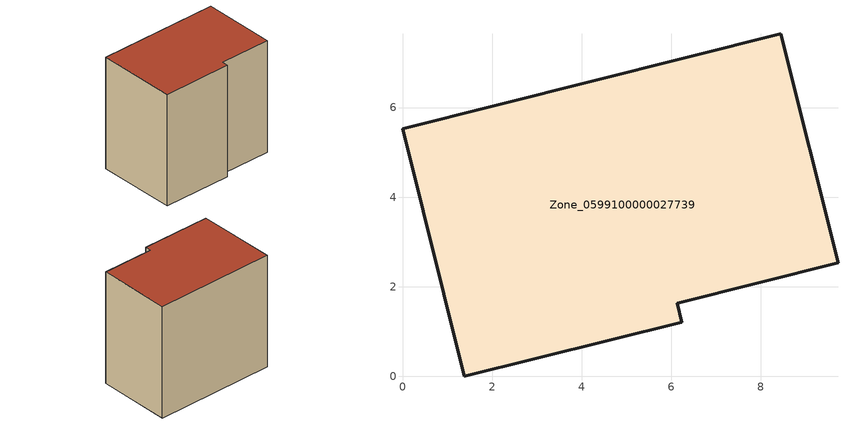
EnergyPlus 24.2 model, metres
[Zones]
Zone_0599100000027739
 floor ground (C_G): 0,5.53 8.44,7.65 9.72,2.54 6.13,1.63 6.23,1.21 1.38,0 z0
 wall outside (C_F): 1.38,0 6.23,1.21 6.13,1.63 9.72,2.54 8.44,7.65 0,5.53 1.38,0 z0:8.24
 roof outside (C_R): 8.44,7.65 0,5.53 1.38,0 6.23,1.21 6.13,1.63 9.72,2.54 z8.24
[BUILDING]
Pand.0599100000027739: North Axis=0; Terrain=City; Loads Convergence Tolerance Value=0.04; Temperature Convergence Tolerance Value=0.4; Solar Distribution=FullExterior; Maximum Number of Warmup Days=25; Minimum Number of Warmup Days=1
[Site:Location]
Rotterdam.The.Hague.AP_ZH_NLD Design_Conditions: Latitude=51.96; Longitude=4.45; Time Zone=1; Elevation=-4.5
[SITE:GROUNDTEMPERATURE:BUILDINGSURFACE]
18, 18, 18, 18, 18, 18, 18, 18, 18, 18, 18, 18
[MATERIAL] Thermal Absorptance=0.9; Solar Absorptance=0.7; Visible Absorptance=0.7
Name | Roughness | Thickness | Conductivity | Density | Specific Heat
G.TI.1975-1991 | MediumSmooth | 0.15 | 0.288461 | 540 | 1210
F.TI.1975-1991 | Rough | 0.3 | 0.230769 | 1920 | 840
R.TI.1975-1991 | MediumRough | 0.2 | 0.153846 | 1500 | 1000
[CONSTRUCTION]
C_G: G.TI.1975-1991
C_F: F.TI.1975-1991
C_R: R.TI.1975-1991
[ZONE]
Zone_0599100000027739: Type=1; Multiplier=1; Ceiling Height=Autocalculate; Volume=Autocalculate; Floor Area=autocalculate; Part of Total Floor Area=Yes
[ZONEINFILTRATION:DESIGNFLOWRATE]
Infil_Zone_0599100000027739: Zone or ZoneList or Space or SpaceList=Zone_0599100000027739; Schedule=AlwaysOn; Design Flow Rate Calculation Method=Flow/Area; Flow Rate per Floor Area=0.003; Constant Term Coefficient=1; Temperature Term Coefficient=0; Velocity Term Coefficient=0; Velocity Squared Term Coefficient=0
[HVACTEMPLATE:ZONE:IDEALLOADSAIRSYSTEM]
Zone_0599100000027739: Maximum Heating Supply Air Temperature=50; Minimum Cooling Supply Air Temperature=13; Maximum Heating Supply Air Humidity Ratio=0.0156; Minimum Cooling Supply Air Humidity Ratio=0.0077; Heating Limit=NoLimit; Cooling Limit=NoLimit; Dehumidification Control Type=ConstantSensibleHeatRatio; Cooling Sensible Heat Ratio=0.7; Dehumidification Setpoint=60; Humidification Control Type=None; Humidification Setpoint=30; Outdoor Air Method=None; Outdoor Air Flow Rate per Person=0.00944; Outdoor Air Flow Rate per Zone Floor Area=0; Outdoor Air Flow Rate per Zone=0; Demand Controlled Ventilation Type=None; Outdoor Air Economizer Type=NoEconomizer; Heat Recovery Type=None; Sensible Heat Recovery Effectiveness=0.7; Latent Heat Recovery Effectiveness=0.65
[ZONECONTROL:THERMOSTAT]
ThermostatControl_Zone_0599100000027739: Zone or ZoneList=Zone_0599100000027739; Control Type Schedule=DualSetpointControlType; Control 1=Thermostat_Zone_0599100000027739; Temperature Difference Between Cutout And Setpoint=0
[THERMOSTATSETPOINT:DUALSETPOINT]
Thermostat_Zone_0599100000027739: Heating Setpoint Temperature Schedule=HeatingSetpoint_Zone_0599100000027739; Cooling Setpoint Temperature Schedule=CoolingSetpoint_Zone_0599100000027739
[SCHEDULE:COMPACT]
HeatingSetpoint_Zone_0599100000027739: Through: 12/31, For: AllDays, Until: 24:00, 21
CoolingSetpoint_Zone_0599100000027739: Through: 12/31, For: AllDays, Until: 24:00, 24
DualSetpointControlType: Through: 12/31, For: AllDays, Until: 24:00, 4
AlwaysOn: Through: 12/31, For: AllDays, Until: 24:00, 1
